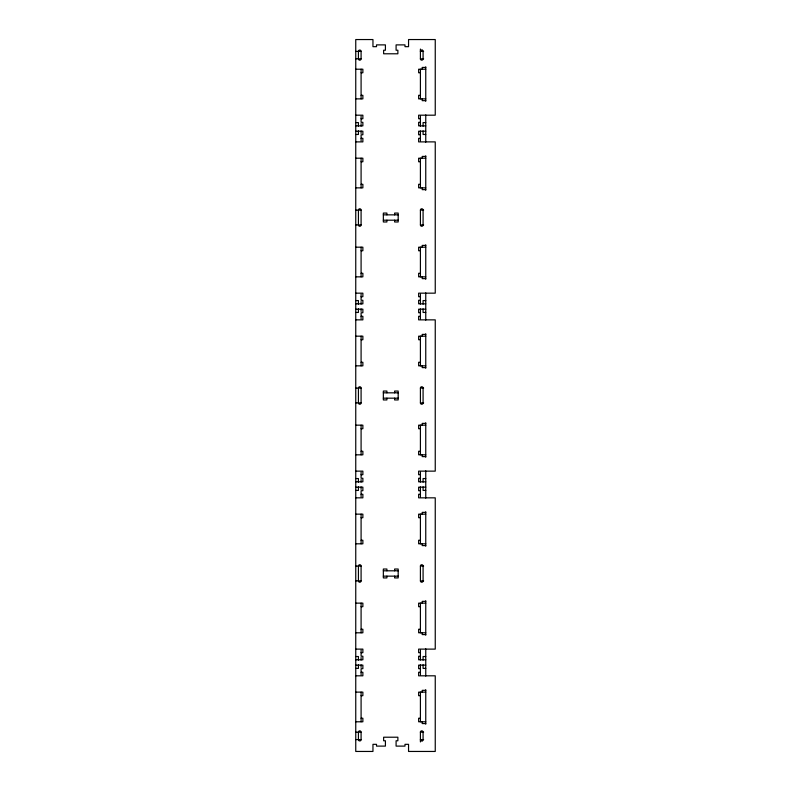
<?xml version="1.0" encoding="UTF-8"?>
<svg xmlns="http://www.w3.org/2000/svg" width="791" height="791" viewBox="0 0 791 791"><rect width="100%" height="100%" fill="white"/><g stroke="black" fill="none" stroke-linecap="round" stroke-linejoin="round"><path stroke-width="1.19" d="M421.03 50.248L420.723 50.476A1.018 1.018 0 0 0 420.416 51.197M422.473 740.752L422.78 740.524A1.018 1.018 0 0 0 423.086 739.803L423.086 732.169A1.335 1.335 0 0 0 421.751 730.835A1.335 1.335 0 0 0 420.416 732.169L423.62 732.169M355.752 51.415L361.091 51.415M420.416 51.415L423.62 51.415M355.752 58.831L361.091 58.831L361.091 51.197A1.018 1.018 0 0 0 360.785 50.476L360.587 50.317A1.552 1.552 0 0 0 359.035 50.258L358.728 50.476A1.018 1.018 0 0 0 358.422 51.197L358.422 58.831A1.335 1.335 0 0 0 359.757 60.165A1.335 1.335 0 0 0 361.091 58.831M423.62 58.831L420.416 58.831A1.335 1.335 0 0 0 421.751 60.165A1.335 1.335 0 0 0 423.086 58.831L423.086 51.197A1.018 1.018 0 0 0 422.78 50.476L422.473 50.248M425.756 67.433L422.196 67.433L422.196 69.213M355.752 69.213L362.871 69.213L362.871 72.772L361.091 72.772M425.756 69.213L418.637 69.213L418.637 72.772L420.416 72.772M361.091 95.316L362.871 95.316L362.871 98.875L355.752 98.875M420.416 95.316L418.637 95.316L418.637 98.875L425.756 98.875M425.756 100.655L422.196 100.655L422.196 98.875M355.752 115.189L362.871 115.189L362.871 118.749L361.091 118.749M420.416 118.749L418.637 118.749L418.637 115.189L435.248 115.189L435.248 39.55L408.551 39.55L408.551 46.669L404.992 46.669L404.992 44.889L396.093 44.889L396.093 50.228L397.873 50.228L397.873 53.788L383.635 53.788L383.635 50.228L385.415 50.228L385.415 44.889L376.516 44.889L376.516 46.669L372.957 46.669L372.957 39.55L355.752 39.55L355.752 751.45L372.957 751.45L372.957 744.331L376.516 744.331L376.516 746.111L385.415 746.111L385.415 740.772L383.635 740.772L383.635 737.212L397.873 737.212L397.873 740.772L396.093 740.772L396.093 746.111L404.992 746.111L404.992 744.331L408.551 744.331L408.551 751.45L435.248 751.45L435.248 675.811L418.637 675.811L418.637 672.251L420.416 672.251M420.416 122.308L418.637 122.308L418.637 125.868L425.756 125.868M355.752 122.605L358.422 122.605L358.422 126.214M425.756 122.605L423.086 122.605L423.086 126.214M355.752 125.868L362.871 125.868L362.871 122.308L361.091 122.308L361.091 116.267M355.752 131.207L362.871 131.207L362.871 134.767L361.091 134.767L361.091 140.808M425.756 131.207L418.637 131.207L418.637 134.767L420.416 134.767M355.752 134.47L358.422 134.47L358.422 130.861M425.756 134.47L423.086 134.47L423.086 130.861M361.091 138.326L362.871 138.326L362.871 141.886L355.752 141.886M420.416 138.326L418.637 138.326L418.637 141.886L435.248 141.886L435.248 293.164L418.637 293.164L418.637 296.724L420.416 296.724M425.756 156.42L422.196 156.42L422.196 158.2M355.752 158.2L362.871 158.2L362.871 161.76L361.091 161.76M425.756 158.2L418.637 158.2L418.637 161.76L420.416 161.76M361.091 184.303L362.871 184.303L362.871 187.863L355.752 187.863M420.416 184.303L418.637 184.303L418.637 187.863L425.756 187.863M425.756 189.642L422.196 189.642L422.196 187.863M355.752 210.109L361.091 210.109L361.091 224.941A1.335 1.335 0 0 1 359.757 226.275A1.335 1.335 0 0 1 358.422 224.941L358.422 210.109A1.335 1.335 0 0 1 359.757 208.775A1.335 1.335 0 0 1 361.091 210.109M420.416 210.109A1.335 1.335 0 0 1 421.751 208.775A1.335 1.335 0 0 1 423.086 210.109L423.086 224.941A1.335 1.335 0 0 1 421.751 226.275A1.335 1.335 0 0 1 420.416 224.941L420.416 210.109L423.62 210.109M383.338 214.855L398.17 214.855M383.338 220.195L398.17 220.195M355.752 224.941L361.091 224.941M420.416 224.941L423.62 224.941M425.756 245.408L422.196 245.408L422.196 247.188M355.752 247.188L362.871 247.188L362.871 250.747L361.091 250.747M425.756 247.188L418.637 247.188L418.637 250.747L420.416 250.747M361.091 273.291L362.871 273.291L362.871 276.85L355.752 276.85M420.416 273.291L418.637 273.291L418.637 276.85L425.756 276.85M425.756 278.63L422.196 278.63L422.196 276.85M355.752 293.164L362.871 293.164L362.871 296.724L361.091 296.724M420.416 300.283L418.637 300.283L418.637 303.843L425.756 303.843M355.752 300.58L358.422 300.58L358.422 304.189M425.756 300.58L423.086 300.58L423.086 304.189M355.752 303.843L362.871 303.843L362.871 300.283L361.091 300.283L361.091 294.242M355.752 309.182L362.871 309.182L362.871 312.742L361.091 312.742L361.091 318.783M425.756 309.182L418.637 309.182L418.637 312.742L420.416 312.742M355.752 312.445L358.422 312.445L358.422 308.836M425.756 312.445L423.086 312.445L423.086 308.836M361.091 316.301L362.871 316.301L362.871 319.861L355.752 319.861M420.416 316.301L418.637 316.301L418.637 319.861L435.248 319.861L435.248 471.139L418.637 471.139L418.637 474.699L420.416 474.699M425.756 334.395L422.196 334.395L422.196 336.175M355.752 336.175L362.871 336.175L362.871 339.735L361.091 339.735M425.756 336.175L418.637 336.175L418.637 339.735L420.416 339.735M361.091 362.278L362.871 362.278L362.871 365.838L355.752 365.838M420.416 362.278L418.637 362.278L418.637 365.838L425.756 365.838M425.756 367.617L422.196 367.617L422.196 365.838M355.752 388.084L361.091 388.084L361.091 402.916A1.335 1.335 0 0 1 359.757 404.25A1.335 1.335 0 0 1 358.422 402.916L358.422 388.084A1.335 1.335 0 0 1 359.757 386.75A1.335 1.335 0 0 1 361.091 388.084M420.416 388.084A1.335 1.335 0 0 1 421.751 386.75A1.335 1.335 0 0 1 423.086 388.084L423.086 402.916A1.335 1.335 0 0 1 421.751 404.25A1.335 1.335 0 0 1 420.416 402.916L420.416 388.084L423.62 388.084M383.338 392.83L398.17 392.83M383.338 398.17L398.17 398.17M355.752 402.916L361.091 402.916M420.416 402.916L423.62 402.916M425.756 423.383L422.196 423.383L422.196 425.163M355.752 425.163L362.871 425.163L362.871 428.722L361.091 428.722M425.756 425.163L418.637 425.163L418.637 428.722L420.416 428.722M361.091 451.265L362.871 451.265L362.871 454.825L355.752 454.825M420.416 451.265L418.637 451.265L418.637 454.825L425.756 454.825M425.756 456.605L422.196 456.605L422.196 454.825M355.752 471.139L362.871 471.139L362.871 474.699L361.091 474.699M420.416 478.258L418.637 478.258L418.637 481.818L425.756 481.818M355.752 478.555L358.422 478.555L358.422 482.164M425.756 478.555L423.086 478.555L423.086 482.164M355.752 481.818L362.871 481.818L362.871 478.258L361.091 478.258L361.091 472.217M355.752 487.157L362.871 487.157L362.871 490.717L361.091 490.717L361.091 496.758M425.756 487.157L418.637 487.157L418.637 490.717L420.416 490.717M355.752 490.42L358.422 490.42L358.422 486.811M425.756 490.42L423.086 490.42L423.086 486.811M361.091 494.276L362.871 494.276L362.871 497.836L355.752 497.836M420.416 494.276L418.637 494.276L418.637 497.836L435.248 497.836L435.248 649.114L418.637 649.114L418.637 652.674L420.416 652.674M425.756 512.37L422.196 512.37L422.196 514.15M355.752 514.15L362.871 514.15L362.871 517.71L361.091 517.71M425.756 514.15L418.637 514.15L418.637 517.71L420.416 517.71M361.091 540.253L362.871 540.253L362.871 543.812L355.752 543.812M420.416 540.253L418.637 540.253L418.637 543.812L425.756 543.812M425.756 545.592L422.196 545.592L422.196 543.812M355.752 566.059L361.091 566.059L361.091 580.891A1.335 1.335 0 0 1 359.757 582.225A1.335 1.335 0 0 1 358.422 580.891L358.422 566.059A1.335 1.335 0 0 1 359.757 564.725A1.335 1.335 0 0 1 361.091 566.059M420.416 566.059A1.335 1.335 0 0 1 421.751 564.725A1.335 1.335 0 0 1 423.086 566.059L423.086 580.891A1.335 1.335 0 0 1 421.751 582.225A1.335 1.335 0 0 1 420.416 580.891L420.416 566.059L423.62 566.059M383.338 570.805L398.17 570.805M383.338 576.145L398.17 576.145M355.752 580.891L361.091 580.891M420.416 580.891L423.62 580.891M425.756 601.358L422.196 601.358L422.196 603.138M355.752 603.138L362.871 603.138L362.871 606.697L361.091 606.697M425.756 603.138L418.637 603.138L418.637 606.697L420.416 606.697M361.091 629.24L362.871 629.24L362.871 632.8L355.752 632.8M420.416 629.24L418.637 629.24L418.637 632.8L425.756 632.8M425.756 634.58L422.196 634.58L422.196 632.8M355.752 649.114L362.871 649.114L362.871 652.674L361.091 652.674M420.416 656.233L418.637 656.233L418.637 659.793L425.756 659.793M355.752 656.53L358.422 656.53L358.422 660.139M425.756 656.53L423.086 656.53L423.086 660.139M355.752 659.793L362.871 659.793L362.871 656.233L361.091 656.233L361.091 650.192M355.752 665.132L362.871 665.132L362.871 668.692L361.091 668.692L361.091 674.733M425.756 665.132L418.637 665.132L418.637 668.692L420.416 668.692M355.752 668.395L358.422 668.395L358.422 664.786M425.756 668.395L423.086 668.395L423.086 664.786M361.091 672.251L362.871 672.251L362.871 675.811L355.752 675.811M425.756 690.345L422.196 690.345L422.196 692.125M355.752 692.125L362.871 692.125L362.871 695.685L361.091 695.685M425.756 692.125L418.637 692.125L418.637 695.685L420.416 695.685M361.091 718.228L362.871 718.228L362.871 721.788L355.752 721.788M420.416 718.228L418.637 718.228L418.637 721.788L425.756 721.788M425.756 723.567L422.196 723.567L422.196 721.788M355.752 732.169L361.091 732.169L361.091 739.803A1.018 1.018 0 0 1 360.785 740.524L360.587 740.683A1.552 1.552 0 0 1 359.035 740.742L358.728 740.524A1.018 1.018 0 0 1 358.422 739.803L358.422 732.169A1.335 1.335 0 0 1 359.757 730.835A1.335 1.335 0 0 1 361.091 732.169M355.752 739.585L361.091 739.585M420.416 739.585L423.62 739.585M420.416 739.803A1.018 1.018 0 0 0 420.723 740.524L421.03 740.752M425.756 66.84L425.756 101.248M425.756 114.893L425.756 142.182M425.756 155.827L425.756 190.236M425.756 244.815L425.756 279.223M425.756 292.868L425.756 320.157M425.756 333.802L425.756 368.21M425.756 422.79L425.756 457.198M425.756 470.843L425.756 498.132M425.756 511.777L425.756 546.185M425.756 600.764L425.756 635.173M425.756 648.818L425.756 676.107M425.756 689.752L425.756 724.16M420.416 49.042L420.416 59.127M420.416 69.213L420.416 98.875M420.416 116.267L420.416 126.085M420.416 130.99L420.416 140.808M420.416 158.2L420.416 187.863M420.416 247.188L420.416 276.85M420.416 294.242L420.416 304.06M420.416 308.965L420.416 318.783M420.416 336.175L420.416 365.838M420.416 425.163L420.416 454.825M420.416 472.217L420.416 482.035M420.416 486.94L420.416 496.758M420.416 514.15L420.416 543.812M420.416 603.138L420.416 632.8M420.416 650.192L420.416 660.01M420.416 664.915L420.416 674.733M420.416 692.125L420.416 721.788M420.416 731.873L420.416 741.958M394.62 214.855L394.62 213.076L398.18 213.076L398.18 221.974L394.62 221.974L394.62 220.195M394.62 392.83L394.62 391.051L398.18 391.051L398.18 399.949L394.62 399.949L394.62 398.17M394.62 570.805L394.62 569.026L398.18 569.026L398.18 577.924L394.62 577.924L394.62 576.145M386.908 214.855L386.908 213.076L383.348 213.076L383.348 221.974L386.908 221.974L386.908 220.195M386.908 392.83L386.908 391.051L383.348 391.051L383.348 399.949L386.908 399.949L386.908 398.17M386.908 570.805L386.908 569.026L383.348 569.026L383.348 577.924L386.908 577.924L386.908 576.145M361.091 69.213L361.091 98.875M361.091 123.633L361.091 126.085M361.091 130.99L361.091 133.442M361.091 158.2L361.091 187.863M361.091 247.188L361.091 276.85M361.091 301.608L361.091 304.06M361.091 308.965L361.091 311.417M361.091 336.175L361.091 365.838M361.091 425.163L361.091 454.825M361.091 479.583L361.091 482.035M361.091 486.94L361.091 489.392M361.091 514.15L361.091 543.812M361.091 603.138L361.091 632.8M361.091 657.558L361.091 660.01M361.091 664.915L361.091 667.367M361.091 692.125L361.091 721.788M420.921 50.317A1.552 1.552 0 0 1 422.572 50.317M422.582 740.683A1.552 1.552 0 0 1 420.931 740.683"/></g></svg>
